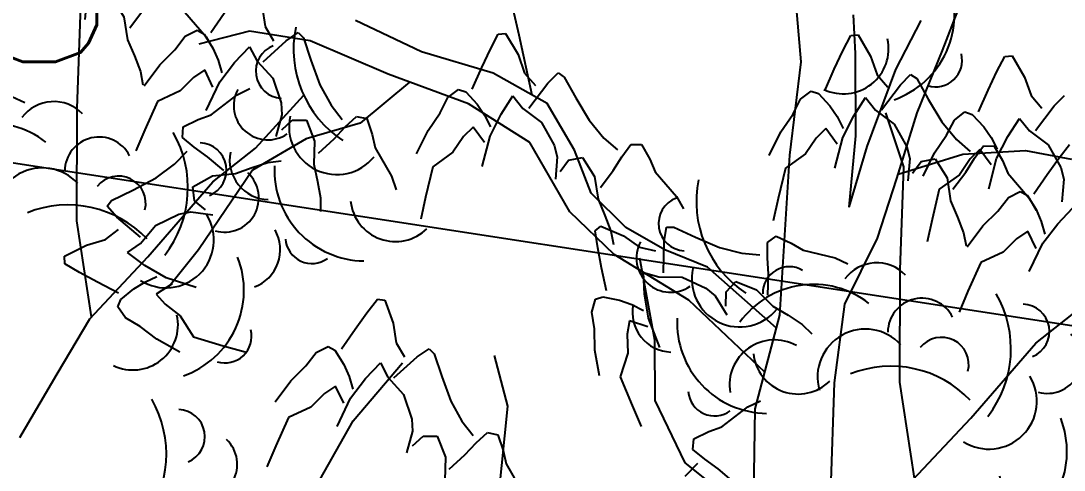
# Model space of a CAD drawing. Header units: millimetres. Extents: x 524954 to 526204, y 9523489 to 9524010.
# Drawn here: x 525765.55 to 525770.92, y 9523803.54 to 9523805.85 of the extents above; entities that cross this region are included whole.
import ezdxf

# ---------------------------------------------------------------- set-up
doc = ezdxf.new("R2010")
doc.units = ezdxf.units.MM
doc.header["$PDMODE"] = 32
doc.header["$PDSIZE"] = 0.5
doc.linetypes.add('ACAD_ISO12W100', pattern=[21, 12, -3, 0, -3, 0, -3])
for name, color, linetype in [('Arbre', 34, 'ACAD_ISO12W100'), ('TopoAlt', 3, 'Continuous'), ('TOPOJIS', 7, 'Continuous')]:
    doc.layers.add(name, color=color, linetype=linetype)
doc.layers.add('Trottoir', color=7, linetype='Continuous', true_color=0xff6666)
doc.styles.add('Simplex 1.0', font='Simplex.shx', dxfattribs={"width": 0.99, "height": 1})

# ---------------------------------------------------------------- blocks, each defined once
blk = doc.blocks.new('TCPOINT M')
at = {"color": 0}
blk.add_point((0, 0), dxfattribs=at)
at = {"layer": 'TopoAlt', "style": 'Simplex 1.0', "width": 0.99}
blk.add_attdef('ALT', (0.15, 0.15), '', height=1, dxfattribs=at)
blk = doc.blocks.new('v088')
at = {"color": 3, "linetype": 'Continuous'}
for p, q in [((-0.0239, 12.3184), (0.0161, 12.3965)), ((0.0161, 12.3965), (0.0546, 12.3999)), ((0.0546, 12.3999), (0.1184, 12.2906)), ((-0.0686, 12.2238), (-0.0239, 12.3184)), ((0.1184, 12.2906), (0.1522, 12.1952)), ((-0.1179, 12.1126), (-0.0686, 12.2238)), ((0.1522, 12.1952), (0.2074, 12.1313)), ((0.2717, 12.1435), (0.3242, 12.1966)), ((0.3242, 12.1966), (0.3557, 12.1751)), ((0.1746, 12.0155), (0.2717, 12.1435)), ((0.3557, 12.1751), (0.415, 12.0689)), ((-0.2428, 12.0693), (-0.1881, 12.111)), ((-0.1881, 12.111), (-0.1505, 12.0986)), ((-0.1505, 12.0986), (-0.0915, 12.0354)), ((0.0317, 11.9844), (0.0922, 12.0781)), ((0.0922, 12.0781), (0.1437, 12.0135)), ((-0.2828, 11.9912), (-0.2428, 12.0693)), ((-0.0915, 12.0354), (-0.0536, 11.98)), ((0.415, 12.0689), (0.4841, 11.9528)), ((-0.344, 11.9013), (-0.2828, 11.9912)), ((-0.0536, 11.98), (-0.0225, 11.9193)), ((-0.0252, 11.8718), (0.0317, 11.9844)), ((0.1437, 12.0135), (0.2395, 11.9416)), ((-0.1123, 11.9179), (-0.1618, 11.8694)), ((-0.0542, 11.8389), (-0.1123, 11.9179)), ((0.2395, 11.9416), (0.3048, 11.8248)), ((0.4841, 11.9528), (0.5601, 11.8616)), ((-0.4033, 11.7804), (-0.344, 11.9013)), ((-0.1618, 11.8694), (-0.2169, 11.7884)), ((-0.066, 11.7153), (-0.0252, 11.8718)), ((0.3048, 11.8248), (0.32, 11.7651)), ((0.5601, 11.8616), (0.6304, 11.8005)), ((0.6527, 11.7656), (0.6994, 11.8293)), ((0.6994, 11.8293), (0.7544, 11.828)), ((0.7544, 11.828), (0.796, 11.7537)), ((1.0886, 11.7676), (1.1424, 11.8368)), ((-0.2169, 11.7884), (-0.3202, 11.714)), ((0.32, 11.7651), (0.3106, 11.6498)), ((0.378, 11.7487), (0.4498, 11.7623)), ((0.4498, 11.7623), (0.5114, 11.6644)), ((0.6075, 11.6944), (0.6527, 11.7656)), ((1.027, 11.683), (1.0886, 11.7676)), ((-0.3202, 11.714), (-0.3572, 11.5582)), ((0.3344, 11.6895), (0.378, 11.7487)), ((0.796, 11.7537), (0.824, 11.6885)), ((1.2232, 11.7138), (1.2386, 11.6137)), ((0.5114, 11.6644), (0.5299, 11.5465)), ((0.5418, 11.6075), (0.6075, 11.6944)), ((0.824, 11.6885), (0.9344, 11.5607)), ((0.9578, 11.583), (1.027, 11.683)), ((1.2386, 11.6137), (1.2809, 11.5407)), ((-0.3572, 11.5582), (-0.3824, 11.4437)), ((0.5299, 11.5465), (0.5653, 11.4632)), ((0.7732, 11.4945), (0.827, 11.5637)), ((0.827, 11.5637), (0.8886, 11.5945)), ((0.8886, 11.5945), (0.9232, 11.5753)), ((0.9232, 11.5753), (0.9693, 11.5022)), ((0.9344, 11.5607), (0.97, 11.497)), ((1.3463, 11.5407), (1.4079, 11.583)), ((1.4079, 11.583), (1.4348, 11.556)), ((1.4348, 11.556), (1.4733, 11.4406)), ((0.6962, 11.4176), (0.7732, 11.4945)), ((0.9693, 11.5022), (0.9963, 11.4406)), ((1.0809, 11.4291), (1.1578, 11.5099)), ((1.1578, 11.5099), (1.1963, 11.4368)), ((1.2271, 11.433), (1.3463, 11.5407)), ((0.5653, 11.4632), (0.5962, 11.3829)), ((0.9963, 11.4406), (1.0155, 11.3753)), ((1.1963, 11.4368), (1.2771, 11.3483)), ((1.4733, 11.4406), (1.5194, 11.3137)), ((-1.2987, 11.3921), (-1.2695, 11.4174)), ((-1.2853, 11.3054), (-1.2987, 11.3921)), ((-1.2695, 11.4174), (-1.1537, 11.3664)), ((-0.9434, 11.3371), (-0.9319, 11.4109)), ((-0.9319, 11.4109), (-0.8938, 11.412)), ((-0.8938, 11.412), (-0.7835, 11.3608)), ((0.5962, 11.3829), (0.6091, 11.3149)), ((0.6155, 11.3099), (0.6962, 11.4176)), ((0.927, 11.3906), (0.8693, 11.3522)), ((0.9693, 11.3022), (0.927, 11.3906)), ((1.004, 11.3291), (1.0809, 11.4291)), ((-1.1537, 11.3664), (-1.0704, 11.3089)), ((-0.9469, 11.1764), (-0.9434, 11.3371)), ((-0.7835, 11.3608), (-0.6595, 11.3072)), ((-0.4131, 11.2545), (-0.4126, 11.3334)), ((-0.4126, 11.3334), (-0.3673, 11.3647)), ((-0.3673, 11.3647), (-0.2901, 11.3288)), ((-0.2901, 11.3288), (-0.2291, 11.2925)), ((0.8693, 11.3522), (0.8001, 11.2829)), ((0.9347, 11.1829), (1.004, 11.3291)), ((1.2771, 11.3483), (1.3194, 11.2214)), ((-1.266, 11.2026), (-1.2853, 11.3054)), ((-1.0704, 11.3089), (-0.9882, 11.2895)), ((-0.6595, 11.3072), (-0.5444, 11.2779)), ((-0.5444, 11.2779), (-0.4516, 11.2697)), ((-0.2291, 11.2925), (-0.0648, 11.2537)), ((0.8001, 11.2829), (0.6847, 11.2291)), ((1.5194, 11.3137), (1.5771, 11.2099)), ((-0.4079, 11.1703), (-0.4131, 11.2545)), ((-0.0648, 11.2537), (0.0014, 11.223)), ((0.6847, 11.2291), (0.6193, 11.0829)), ((1.3194, 11.2214), (1.3232, 11.1598)), ((-1.2408, 11.0836), (-1.266, 11.2026)), ((-1.0503, 11.1789), (-0.9708, 11.1567)), ((-1.0444, 11.0675), (-1.0503, 11.1789)), ((-0.4102, 11.0614), (-0.4079, 11.1703)), ((1.5771, 11.2099), (1.6348, 11.1368)), ((-0.9708, 11.1567), (-0.851, 11.1547)), ((-0.851, 11.1547), (-0.7296, 11.0984)), ((-0.6257, 11.0796), (-0.5755, 11.1328)), ((-0.5755, 11.1328), (-0.4682, 11.0896)), ((1.3232, 11.1598), (1.2925, 11.0483)), ((1.3232, 11.0829), (1.3771, 11.1329)), ((1.3771, 11.1329), (1.4502, 11.1329)), ((1.4502, 11.1329), (1.4925, 11.0252)), ((1.6502, 11.0983), (1.7079, 11.1522)), ((1.7079, 11.1522), (1.7617, 11.1406)), ((1.7617, 11.1406), (1.7887, 11.0598)), ((-1.0245, 10.9429), (-1.0444, 11.0675)), ((-0.7296, 11.0984), (-0.6822, 11.0589)), ((-0.6822, 11.0589), (-0.6222, 10.96)), ((-0.6263, 11.0061), (-0.6257, 11.0796)), ((-0.4682, 11.0896), (-0.3841, 11.005)), ((0.6193, 11.0829), (0.5731, 10.9752)), ((1.5925, 11.0368), (1.6502, 11.0983)), ((1.7887, 11.0598), (1.8041, 10.9906)), ((-1.3166, 10.9752), (-1.2967, 11.0411)), ((-1.2967, 11.0411), (-1.2589, 11.0531)), ((-1.2589, 11.0531), (-1.1741, 11.0365)), ((-1.1741, 11.0365), (-1.1109, 11.0139)), ((-1.1109, 11.0139), (-1.0501, 10.983)), ((-0.3841, 11.005), (-0.3065, 10.9583)), ((1.4925, 11.0252), (1.4886, 10.906)), ((1.5117, 10.9637), (1.5925, 11.0368)), ((-1.3032, 10.8885), (-1.3166, 10.9752)), ((-0.3065, 10.9583), (-0.2344, 10.9114)), ((1.8041, 10.9906), (1.8887, 10.8444)), ((-1.122, 10.9292), (-1.1336, 10.8608)), ((-1.0286, 10.8992), (-1.122, 10.9292)), ((-0.9657, 10.7922), (-1.0245, 10.9429)), ((-0.2344, 10.9114), (-0.1841, 10.8638)), ((1.4886, 10.906), (1.5079, 10.8175)), ((-1.3, 10.7798), (-1.3032, 10.8885)), ((-1.1336, 10.8608), (-1.1308, 10.7629)), ((1.8887, 10.8444), (1.9118, 10.7752)), ((1.5079, 10.8175), (1.5233, 10.7329)), ((-1.2771, 10.6471), (-1.3, 10.7798)), ((-1.1308, 10.7629), (-1.1708, 10.642)), ((1.5233, 10.7329), (1.5233, 10.6636)), ((-1.1708, 10.642), (-1.1094, 10.4942)), ((-1.1094, 10.4942), (-1.0628, 10.3867)), ((-0.648, 10.3846), (-0.514, 10.4875)), ((-0.514, 10.4875), (-0.4484, 10.5194)), ((-0.7912, 10.3231), (-0.7146, 10.3603)), ((-0.7146, 10.3603), (-0.648, 10.3846)), ((-0.7957, 10.2682), (-0.7912, 10.3231)), ((-0.7348, 10.218), (-0.7957, 10.2682)), ((-0.6662, 10.1688), (-0.7348, 10.218)), ((1.7617, 10.1424), (1.8156, 10.2117)), ((1.8156, 10.2117), (1.8541, 10.2078)), ((1.8541, 10.2078), (1.8964, 10.0886)), ((-0.8359, 10.1311), (-0.7709, 10.1978)), ((-0.5833, 10.0982), (-0.6662, 10.1688)), ((1.7002, 10.0578), (1.7617, 10.1424)), ((1.631, 9.9578), (1.7002, 10.0578)), ((1.8964, 10.0886), (1.9118, 9.9886)), ((1.9118, 9.9886), (1.9541, 9.9155)), ((1.4463, 9.8693), (1.5002, 9.9386)), ((1.5002, 9.9386), (1.5617, 9.9693)), ((1.5617, 9.9693), (1.5963, 9.9501)), ((1.5963, 9.9501), (1.6425, 9.877)), ((2.0195, 9.9155), (2.081, 9.9578)), ((2.081, 9.9578), (2.1079, 9.9309)), ((2.1079, 9.9309), (2.1464, 9.8155)), ((1.6425, 9.877), (1.6694, 9.8155)), ((1.7541, 9.8039), (1.831, 9.8847)), ((1.831, 9.8847), (1.8695, 9.8116)), ((1.9002, 9.8078), (2.0195, 9.9155)), ((1.3694, 9.7924), (1.4463, 9.8693)), ((1.2886, 9.6847), (1.3694, 9.7924)), ((1.6694, 9.8155), (1.6887, 9.7501)), ((1.6771, 9.7039), (1.7541, 9.8039)), ((1.8695, 9.8116), (1.9502, 9.7232)), ((2.1464, 9.8155), (2.1926, 9.6885)), ((1.5425, 9.727), (1.4733, 9.6578)), ((1.6002, 9.7655), (1.5425, 9.727)), ((1.6425, 9.677), (1.6002, 9.7655)), ((1.9502, 9.7232), (1.9925, 9.5962)), ((1.6079, 9.5578), (1.6771, 9.7039)), ((2.1926, 9.6885), (2.2503, 9.5847)), ((1.4733, 9.6578), (1.3579, 9.6039)), ((1.3579, 9.6039), (1.2925, 9.4577)), ((1.9925, 9.5962), (1.9964, 9.5347)), ((2.2503, 9.5847), (2.308, 9.5116)), ((1.9964, 9.5347), (1.9656, 9.4231)), ((1.9964, 9.4577), (2.0502, 9.5077)), ((2.0502, 9.5077), (2.1233, 9.5077)), ((2.1233, 9.5077), (2.1656, 9.4)), ((2.3233, 9.4731), (2.381, 9.527)), ((2.381, 9.527), (2.4349, 9.5154)), ((2.4349, 9.5154), (2.4618, 9.4347)), ((1.2925, 9.4577), (1.2463, 9.35)), ((2.2657, 9.4116), (2.3233, 9.4731)), ((2.1656, 9.4), (2.1618, 9.2808)), ((2.1849, 9.3385), (2.2657, 9.4116)), ((2.4618, 9.4347), (2.4772, 9.3654)), ((2.4772, 9.3654), (2.5618, 9.2193)), ((-1.7068, 4.8945), (-1.6668, 4.9726)), ((-1.6668, 4.9726), (-1.6283, 4.976)), ((-1.6283, 4.976), (-1.5645, 4.8667)), ((-1.7514, 4.7999), (-1.7068, 4.8945)), ((-1.5645, 4.8667), (-1.5307, 4.7714)), ((0.8993, 4.7791), (0.9393, 4.8572)), ((0.9393, 4.8572), (0.9778, 4.8606)), ((0.9778, 4.8606), (1.0416, 4.7513)), ((-1.8008, 4.6887), (-1.7514, 4.7999)), ((0.8546, 4.6845), (0.8993, 4.7791)), ((-1.5307, 4.7714), (-1.4755, 4.7074)), ((-1.4112, 4.7196), (-1.3587, 4.7727)), ((-1.3587, 4.7727), (-1.3272, 4.7513)), ((-1.3272, 4.7513), (-1.2679, 4.6451)), ((1.0416, 4.7513), (1.0754, 4.656)), ((-3.0095, 4.66), (-2.9439, 4.6918)), ((-1.9257, 4.6454), (-1.871, 4.6871)), ((-1.871, 4.6871), (-1.8334, 4.6747)), ((-1.8334, 4.6747), (-1.7744, 4.6115)), ((-1.5083, 4.5916), (-1.4112, 4.7196)), ((0.8053, 4.5733), (0.8546, 4.6845)), ((-3.1435, 4.5571), (-3.0095, 4.66)), ((-1.9657, 4.5674), (-1.9257, 4.6454)), ((-1.6512, 4.5605), (-1.5907, 4.6542)), ((-1.5907, 4.6542), (-1.5392, 4.5896)), ((-1.2679, 4.6451), (-1.1988, 4.529)), ((1.0754, 4.656), (1.1306, 4.592)), ((1.1948, 4.6042), (1.2474, 4.6573)), ((-2.0269, 4.4774), (-1.9657, 4.5674)), ((-1.7744, 4.6115), (-1.7365, 4.5561)), ((-1.5392, 4.5896), (-1.4434, 4.5178)), ((0.6804, 4.53), (0.7351, 4.5718)), ((0.7351, 4.5718), (0.7727, 4.5593)), ((1.0978, 4.4762), (1.1948, 4.6042)), ((-3.2867, 4.4956), (-3.2101, 4.5328)), ((-3.2101, 4.5328), (-3.1435, 4.5571)), ((-1.7365, 4.5561), (-1.7054, 4.4954)), ((-1.7081, 4.4479), (-1.6512, 4.5605)), ((-1.4434, 4.5178), (-1.3781, 4.401)), ((-1.1988, 4.529), (-1.1228, 4.4377)), ((0.6404, 4.452), (0.6804, 4.53)), ((0.7727, 4.5593), (0.8317, 4.4961)), ((0.9549, 4.4451), (1.0154, 4.5388)), ((1.0154, 4.5388), (1.0668, 4.4742)), ((-3.2911, 4.4407), (-3.2867, 4.4956)), ((-2.0862, 4.3565), (-2.0269, 4.4774)), ((-1.7952, 4.494), (-1.8447, 4.4455)), ((-1.7371, 4.415), (-1.7952, 4.494)), ((0.8317, 4.4961), (0.8696, 4.4407)), ((1.0668, 4.4742), (1.1627, 4.4024)), ((-3.2303, 4.3905), (-3.2911, 4.4407)), ((-1.8447, 4.4455), (-1.8998, 4.3645)), ((-1.7488, 4.2914), (-1.7081, 4.4479)), ((-1.1228, 4.4377), (-1.0524, 4.3767)), ((-1.0302, 4.3418), (-0.9835, 4.4054)), ((-0.9835, 4.4054), (-0.9285, 4.4041)), ((-0.9285, 4.4041), (-0.8869, 4.3298)), ((0.5791, 4.362), (0.6404, 4.452)), ((0.8696, 4.4407), (0.9007, 4.38)), ((0.898, 4.3325), (0.9549, 4.4451)), ((1.1627, 4.4024), (1.228, 4.2856)), ((-3.3314, 4.3035), (-3.2664, 4.3702)), ((-3.1617, 4.3413), (-3.2303, 4.3905)), ((-1.8998, 4.3645), (-2.0031, 4.2901)), ((-1.3781, 4.401), (-1.3629, 4.3412)), ((0.5199, 4.2411), (0.5791, 4.362)), ((0.8109, 4.3786), (0.7614, 4.3301)), ((0.869, 4.2996), (0.8109, 4.3786)), ((-3.4268, 4.2328), (-3.3314, 4.3035)), ((-3.0788, 4.2707), (-3.1617, 4.3413)), ((-2.9333, 4.2859), (-2.8514, 4.3121)), ((-2.8514, 4.3121), (-2.7828, 4.3211)), ((-1.3629, 4.3412), (-1.3723, 4.2259)), ((-1.3485, 4.2656), (-1.3049, 4.3248)), ((-1.3049, 4.3248), (-1.2331, 4.3384)), ((-1.2331, 4.3384), (-1.1715, 4.2405)), ((-1.0754, 4.2705), (-1.0302, 4.3418)), ((-0.8869, 4.3298), (-0.8589, 4.2646)), ((0.7614, 4.3301), (0.7063, 4.2491)), ((0.8572, 4.176), (0.898, 4.3325)), ((-3.2386, 4.1877), (-3.1373, 4.2436)), ((-3.1373, 4.2436), (-3.0186, 4.2553)), ((-3.0186, 4.2553), (-2.9333, 4.2859)), ((-2.0031, 4.2901), (-2.0401, 4.1343)), ((-1.1411, 4.1837), (-1.0754, 4.2705)), ((-0.8589, 4.2646), (-0.7485, 4.1368)), ((0.7063, 4.2491), (0.603, 4.1747)), ((1.228, 4.2856), (1.2432, 4.2258)), ((-3.5467, 4.1705), (-3.4268, 4.2328)), ((-3.2291, 4.1152), (-3.2386, 4.1877)), ((-1.1715, 4.2405), (-1.153, 4.1227)), ((1.2432, 4.2258), (1.2338, 4.1105)), ((-3.6561, 4.1174), (-3.5467, 4.1705)), ((-2.0401, 4.1343), (-2.0653, 4.0199)), ((-0.7485, 4.1368), (-0.7129, 4.0731)), ((0.603, 4.1747), (0.566, 4.0189)), ((-3.6793, 4.0872), (-3.6561, 4.1174)), ((-3.6294, 4.0317), (-3.6793, 4.0872)), ((-3.1725, 4.0683), (-3.2291, 4.1152)), ((-1.153, 4.1227), (-1.1176, 4.0393)), ((-3.5071, 3.9275), (-3.6294, 4.0317)), ((-3.4297, 3.988), (-3.3093, 4.0465)), ((-3.3093, 4.0465), (-3.2488, 4.0583)), ((-3.2488, 4.0583), (-3.1342, 4.0423)), ((-1.1176, 4.0393), (-1.0867, 3.9591)), ((-3.5069, 3.8964), (-3.4297, 3.988)), ((0.566, 4.0189), (0.5407, 3.9045)), ((-3.6878, 3.9154), (-3.6208, 3.9668)), ((-1.0867, 3.9591), (-1.0738, 3.891)), ((-3.8977, 3.8297), (-3.785, 3.8871)), ((-3.785, 3.8871), (-3.6878, 3.9154)), ((-3.5743, 3.8488), (-3.5069, 3.8964)), ((-3.8965, 3.791), (-3.8977, 3.8297)), ((-3.4842, 3.783), (-3.5743, 3.8488)), ((-3.8209, 3.7466), (-3.8965, 3.791)), ((-3.3751, 3.7197), (-3.4842, 3.783)), ((-3.729, 3.6966), (-3.8209, 3.7466)), ((-3.4847, 3.6976), (-3.4223, 3.7252)), ((-3.2212, 3.6701), (-3.3751, 3.7197)), ((-3.6208, 3.641), (-3.729, 3.6966)), ((-3.6087, 3.6076), (-3.5422, 3.6629)), ((-3.5422, 3.6629), (-3.4847, 3.6976)), ((-3.3439, 3.6889), (-3.4261, 3.6355)), ((-3.6232, 3.5708), (-3.6087, 3.6076)), ((-3.4261, 3.6355), (-3.3805, 3.5833)), ((-3.5847, 3.5138), (-3.6232, 3.5708)), ((-3.3805, 3.5833), (-3.3028, 3.5236)), ((-3.5091, 3.4694), (-3.5847, 3.5138)), ((-3.3028, 3.5236), (-3.2344, 3.4162)), ((-3.4228, 3.4031), (-3.5091, 3.4694)), ((-3.3055, 3.337), (-3.4228, 3.4031)), ((-3.2344, 3.4162), (-3.081, 3.3703)), ((-3.081, 3.3703), (-2.9682, 3.3386))]:
    blk.add_line(p, q, dxfattribs=at)
at = {"linetype": 'Continuous'}
for p, q in [((0.2897, 11.7219), (0.1969, 11.9998)), ((0.2697, 11.1929), (0.2897, 11.7219)), ((-0.9914, 10.8307), (-1.0686, 11.252)), ((1.1882, 10.9882), (1.4374, 11.2608)), ((0.2693, 10.6145), (0.2697, 11.1929)), ((0.9679, 10.8157), (1.1882, 10.9882)), ((-0.9911, 10.5198), (-0.9914, 10.8307)), ((0.6339, 10.4293), (0.9679, 10.8157)), ((-1.7492, 10.4915), (-1.8168, 10.7513)), ((0.3448, 10.1217), (0.2693, 10.6145)), ((-1.8059, 9.9306), (-1.7492, 10.4915)), ((-0.8352, 10.1996), (-0.9911, 10.5198)), ((0.3358, 10.1122), (0.6339, 10.4293)), ((-0.6834, 10.0784), (-0.8352, 10.1996)), ((0.1676, 9.8288), (0.3358, 10.1122)), ((1.6901, 9.587), (1.945, 9.8846)), ((-0.0246, 9.5014), (0.1676, 9.8288)), ((1.4442, 9.1527), (1.6901, 9.587)), ((-0.1073, 4.8293), (-0.1646, 5.4873)), ((-1.5592, 4.9668), (-1.6346, 5.3011)), ((0.6191, 4.888), (0.7312, 5.1764)), ((0.1717, 4.8724), (0.1613, 5.0712)), ((-2.0611, 4.8817), (-2.4003, 5.0425)), ((0.3786, 4.7897), (0.5102, 5.0412)), ((-2.9464, 4.9876), (-3.2062, 4.92)), ((-2.6344, 4.9381), (-2.9464, 4.9876)), ((-1.4917, 4.6586), (-1.5592, 4.9668)), ((-2.2328, 4.7662), (-2.6344, 4.9381)), ((0.489, 4.5681), (0.6191, 4.888)), ((-1.6919, 4.7713), (-2.0611, 4.8817)), ((0.1743, 4.4496), (0.1717, 4.8724)), ((-0.1657, 4.3492), (-0.1073, 4.8293)), ((0.2314, 4.3948), (0.3786, 4.7897)), ((-2.1227, 4.7254), (-2.3768, 4.5144)), ((-1.8192, 4.6131), (-2.2328, 4.7662)), ((-1.415, 4.6154), (-1.6919, 4.7713)), ((-1.5041, 4.4145), (-1.8192, 4.6131)), ((-1.2732, 4.3758), (-1.415, 4.6154)), ((0.3841, 4.2301), (0.489, 4.5681)), ((-2.3768, 4.5144), (-2.655, 4.434)), ((-2.655, 4.434), (-2.9315, 4.2727)), ((-1.2976, 4.0581), (-1.5041, 4.4145)), ((0.1384, 4.0819), (0.1743, 4.4496)), ((-1.1877, 4.1537), (-1.2732, 4.3758)), ((-0.2169, 3.5272), (-0.1657, 4.3492)), ((0.1384, 4.0819), (0.2314, 4.3948)), ((0.3911, 4.2526), (0.7235, 4.3553)), ((0.7235, 4.3553), (1.0465, 4.3745)), ((1.0465, 4.3745), (1.2838, 4.3297)), ((-2.9315, 4.2727), (-3.209, 3.8627)), ((0.2848, 3.9233), (0.3841, 4.2301)), ((-1.0099, 3.9771), (-1.1877, 4.1537)), ((-1.0692, 3.839), (-1.2976, 4.0581)), ((-0.8085, 3.8631), (-1.0099, 3.9771)), ((0.1177, 3.584), (0.2848, 3.9233)), ((-3.209, 3.8627), (-3.3666, 3.6666)), ((-0.6849, 3.6045), (-1.0692, 3.839)), ((-0.589, 3.7744), (-0.8085, 3.8631)), ((-0.2343, 3.4611), (-0.589, 3.7744)), ((-0.2941, 3.234), (-0.6849, 3.6045)), ((0.064, 3.1786), (0.1177, 3.584)), ((-0.3436, 3.0457), (-0.2169, 3.5272)), ((0.0445, 2.6247), (0.064, 3.1786)), ((-0.3518, 2.5418), (-0.3436, 3.0457))]:
    blk.add_line(p, q, dxfattribs=at)
at = {"color": 3, "linetype": 'Continuous'}
for centre, major_axis, start_param, end_param in [((0.1501, 11.0237), (0.1445, 0.1445), 6.263619, 7.998733), ((-0.3005, 11.0717), (0.0964, 0.0964), 0.254619, 2.377018), ((-0.1756, 10.6509), (0.3298, 0.3298), 0.12682, 1.733702), ((0.3829, 10.8698), (-0.1246, 0.1246), 4.396235, 7.060094), ((0.2754, 10.7857), (0.3995, 0.3995), 4.836335, 6.022049), ((0.8987, 10.8757), (0.099, 0.099), 4.31771, 7.031286), ((0.0911, 10.6412), (0.1741, 0.1741), 6.236163, 8.918901), ((-0.3757, 10.5998), (0.1641, 0.1641), 0.282297, 2.520721), ((0.4834, 10.7051), (-0.099, 0.099), 3.680741, 6.394318), ((1.0287, 10.7332), (-0.1246, 0.1246), 2.081137, 4.744996), ((0.2226, 10.1318), (-0.3995, 0.3995), 4.689978, 5.875693), ((0.7276, 10.5169), (-0.1741, 0.1741), 1.793126, 4.475865), ((1.1114, 10.4666), (-0.1445, 0.1445), 2.713295, 4.448408), ((0.6623, 10.2582), (-0.3298, 0.3298), 2.69514, 4.302022), ((0.5573, 10.0804), (0.1641, 0.1641), 3.478918, 5.717341), ((1.0314, 10.0206), (0.0964, 0.0964), 3.62262, 5.745019), ((0.1648, 9.4153), (0.3995, 0.3995), 4.836335, 6.022049), ((0.7881, 9.5054), (-0.099, 0.099), 2.746913, 5.46049), ((0.9181, 9.3628), (0.1246, 0.1246), 3.651933, 6.315792), ((0.2152, 5.0749), (-0.3298, 0.3298), 2.69514, 4.302022), ((-2.1547, 4.8961), (-0.3995, 0.3995), 0.587708, 1.773422), ((0.1101, 4.8971), (-0.1641, 0.1641), 1.908121, 4.146545), ((-2.774, 4.7815), (-0.099, 0.099), -0.421529, 2.292047), ((0.5842, 4.8373), (0.0964, 0.0964), 3.62262, 5.745019), ((-2.8514, 4.6047), (-0.1246, 0.1246), 0.293965, 2.957824), ((-2.4968, 4.4965), (0.1741, 0.1741), 2.133893, 4.816631), ((-2.8441, 4.3258), (-0.1445, 0.1445), 0.590553, 2.325666), ((-2.352, 4.2724), (0.3298, 0.3298), 2.307735, 3.914618), ((-0.0823, 4.1124), (0.3995, 0.3995), 2.158504, 3.344219), ((-2.1954, 4.1377), (0.1641, 0.1641), 2.463212, 4.701636), ((-0.7016, 3.9977), (0.099, 0.099), 1.149268, 3.862844), ((-2.6253, 3.929), (0.0964, 0.0964), 2.435534, 4.557933), ((-0.779, 3.821), (0.1246, 0.1246), 1.864761, 4.52862), ((-0.4244, 3.7128), (0.1741, 0.1741), 2.133893, 4.816631), ((-0.7718, 3.542), (-0.1445, 0.1445), 0.590553, 2.325666), ((-0.2796, 3.4886), (0.3298, 0.3298), 2.307735, 3.914618), ((-0.1231, 3.3539), (0.1641, 0.1641), 2.463212, 4.701636), ((-0.5529, 3.1452), (0.0964, 0.0964), 2.435534, 4.557933)]:
    blk.add_ellipse(centre, major_axis=major_axis, ratio=1, start_param=start_param, end_param=end_param, dxfattribs=at)

msp = doc.modelspace()

# ---------------------------------------------------------------- linework, layer by layer
at = {"layer": 'Trottoir', "flags": 128}
msp.add_lwpolyline([(525911.0854, 9523793.4282), (525906.3212, 9523792.8438), (525900.4943, 9523792.3383), (525894.5624, 9523791.8392), (525886.4899, 9523791.5016), (525879.0994, 9523791.5801), (525875.2557, 9523791.3503), (525868.8082, 9523790.83), (525860.8397, 9523791.3374), (525853.9048, 9523791.7341), (525845.09, 9523792.4117), (525837.6559, 9523793.0609), (525829.2763, 9523794.0152), (525822.5246, 9523794.8209), (525807.0518, 9523797.4652), (525798.4345, 9523799.0911), (525795.9813, 9523799.3685), (525792.0975, 9523800.0217), (525791.1241, 9523800.4539), (525783.535, 9523802.0266), (525773.7032, 9523803.8608), (525752.4661, 9523807.128)], dxfattribs=at)

# ---------------------------------------------------------------- block references
at = {"layer": 'Arbre'}
for p in [(525769.6728, 9523800.8117), (525765.5693, 9523794.2087), (525769.8041, 9523793.3798)]:
    msp.add_blockref('v088', p, dxfattribs=at)
at = {"layer": 'TOPOJIS'}
ref = msp.add_blockref('TCPOINT M', (525761.3515, 9523805.5915, 288.38), dxfattribs=at)
ref.add_attrib('ALT', '288.38', (525761.4015, 9523805.6415, 288.38), dxfattribs={"layer": 'TopoAlt', "height": 1, "style": 'Simplex 1.0', "width": 0.99})

doc.saveas('drawing.dxf')
